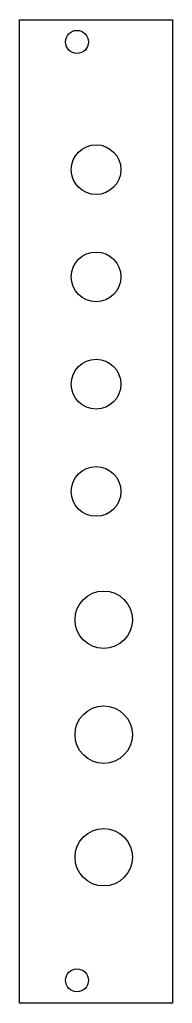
# Model space of a CAD drawing. Header units: millimetres. Extents: x 0 to 20, y 0 to 128.
import ezdxf

# ---------------------------------------------------------------- set-up
doc = ezdxf.new("R2010")
doc.units = ezdxf.units.MM
doc.layers.add('Contour', color=7, linetype='CONTINUOUS')

msp = doc.modelspace()

# ---------------------------------------------------------------- linework, layer by layer
at = {"layer": 'Contour', "color": 7, "linetype": 'CONTINUOUS'}
for p, q in [((0, 0), (0, 128.4)), ((0, 128.4), (19.98, 128.4)), ((19.98, 128.4), (19.98, 0)), ((19.98, 0), (0, 0))]:
    msp.add_line(p, q, dxfattribs=at)
for centre, radius in [((7.5, 125.5), 1.5), ((10, 108.82), 3.25), ((10, 94.82), 3.25), ((10, 80.82), 3.25), ((10, 66.82), 3.25), ((11, 50.07), 3.75), ((11, 35.07), 3.75), ((11, 19.07), 3.75), ((7.5, 3), 1.5)]:
    msp.add_circle(centre, radius, dxfattribs=at)

doc.saveas('drawing.dxf')
